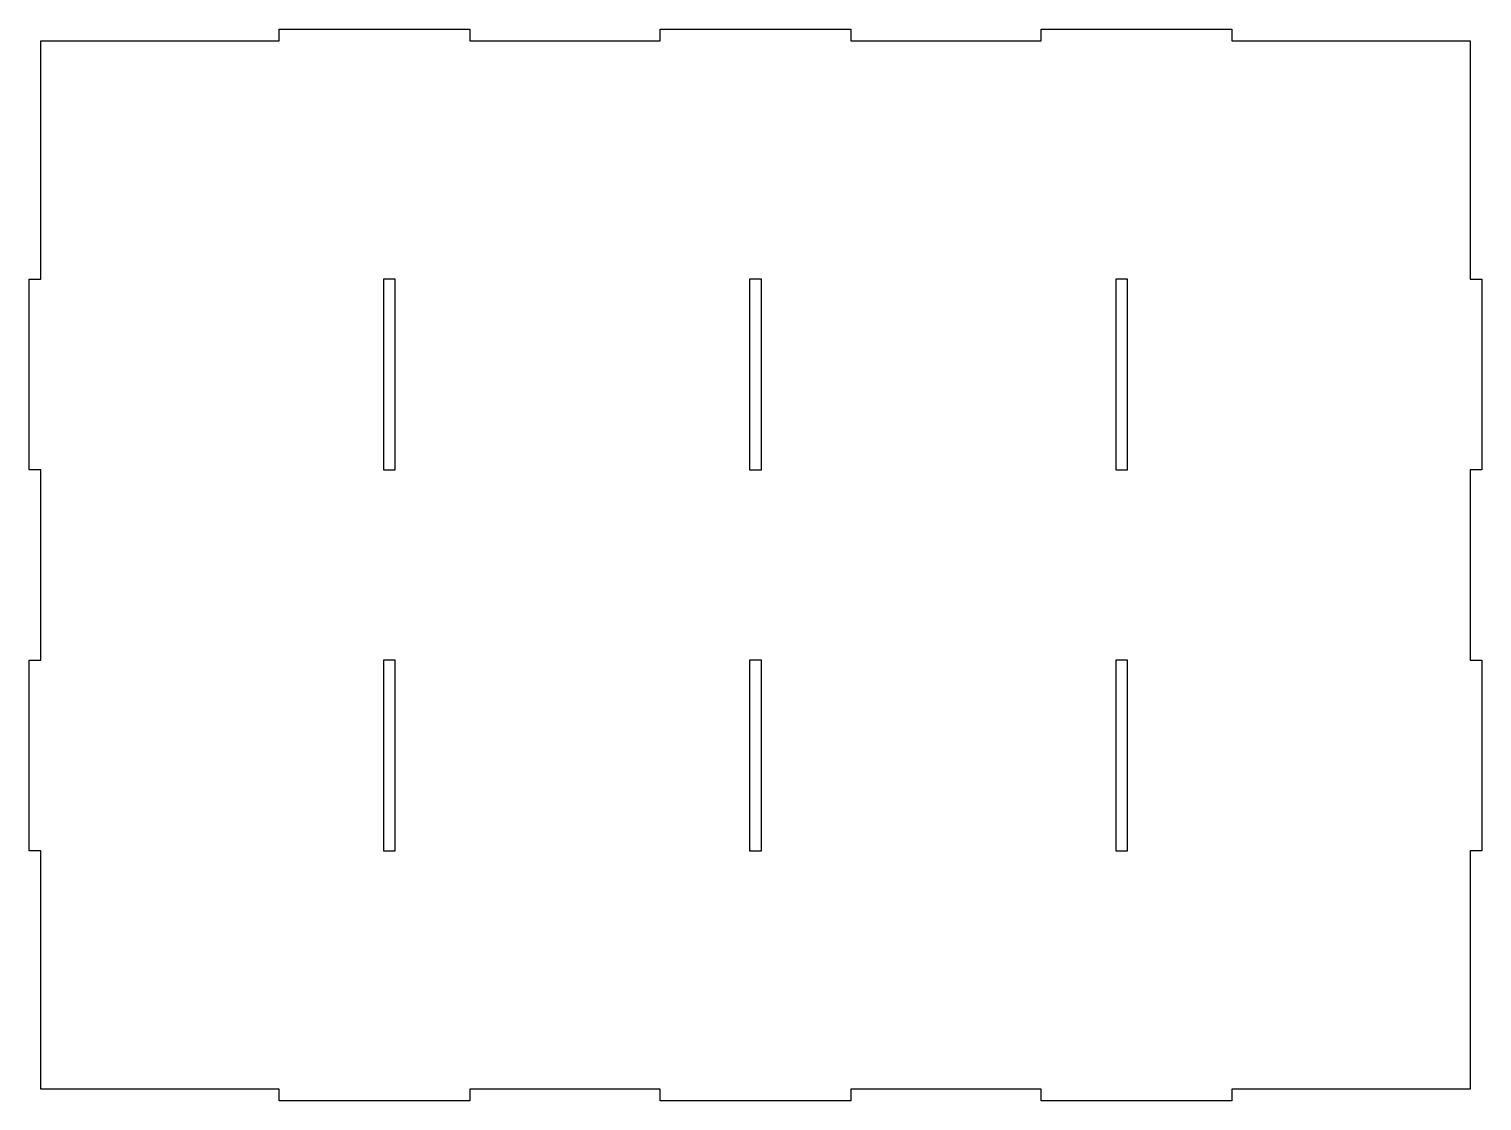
# Model space of a CAD drawing. Header units: millimetres. Extents: x 0 to 387, y 0 to 286.
import ezdxf

# ---------------------------------------------------------------- set-up
doc = ezdxf.new("R2010")
doc.units = ezdxf.units.MM
doc.layers.get('0').update_dxf_attribs({"linetype": 'CONTINUOUS'})

msp = doc.modelspace()

# ---------------------------------------------------------------- linework, layer by layer
for points in [[(269.875, 0), (269.875, 3.175), (219.075, 3.175), (219.075, 0), (168.275, 0), (168.275, 3.175), (117.475, 3.175), (117.475, 0), (66.675, 0), (66.675, 3.175), (3.175, 3.175), (3.175, 66.675), (0, 66.675), (0, 117.475), (3.175, 117.475), (3.175, 168.275), (0, 168.275), (0, 219.075), (3.175, 219.075), (3.175, 282.575), (66.675, 282.575), (66.675, 285.75), (117.475, 285.75), (117.475, 282.575), (168.275, 282.575), (168.275, 285.75), (219.075, 285.75), (219.075, 282.575), (269.875, 282.575), (269.875, 285.75), (320.675, 285.75), (320.675, 282.575), (384.175, 282.575), (384.175, 219.075), (387.35, 219.075), (387.35, 168.275), (384.175, 168.275), (384.175, 117.475), (387.35, 117.475), (387.35, 66.675), (384.175, 66.675), (384.175, 3.175), (320.675, 3.175), (320.675, 0)], [(94.45625, 219.075), (94.45625, 168.275), (97.63125, 168.275), (97.63125, 219.075)], [(195.2625, 168.275), (195.2625, 219.075), (192.0875, 219.075), (192.0875, 168.275)], [(289.71875, 219.075), (289.71875, 168.275), (292.89375, 168.275), (292.89375, 219.075)], [(94.45625, 117.475), (94.45625, 66.675), (97.63125, 66.675), (97.63125, 117.475)], [(195.2625, 66.675), (195.2625, 117.475), (192.0875, 117.475), (192.0875, 66.675)], [(289.71875, 117.475), (289.71875, 66.675), (292.89375, 66.675), (292.89375, 117.475)]]:
    msp.add_lwpolyline(points, close=True)

doc.saveas('drawing.dxf')
